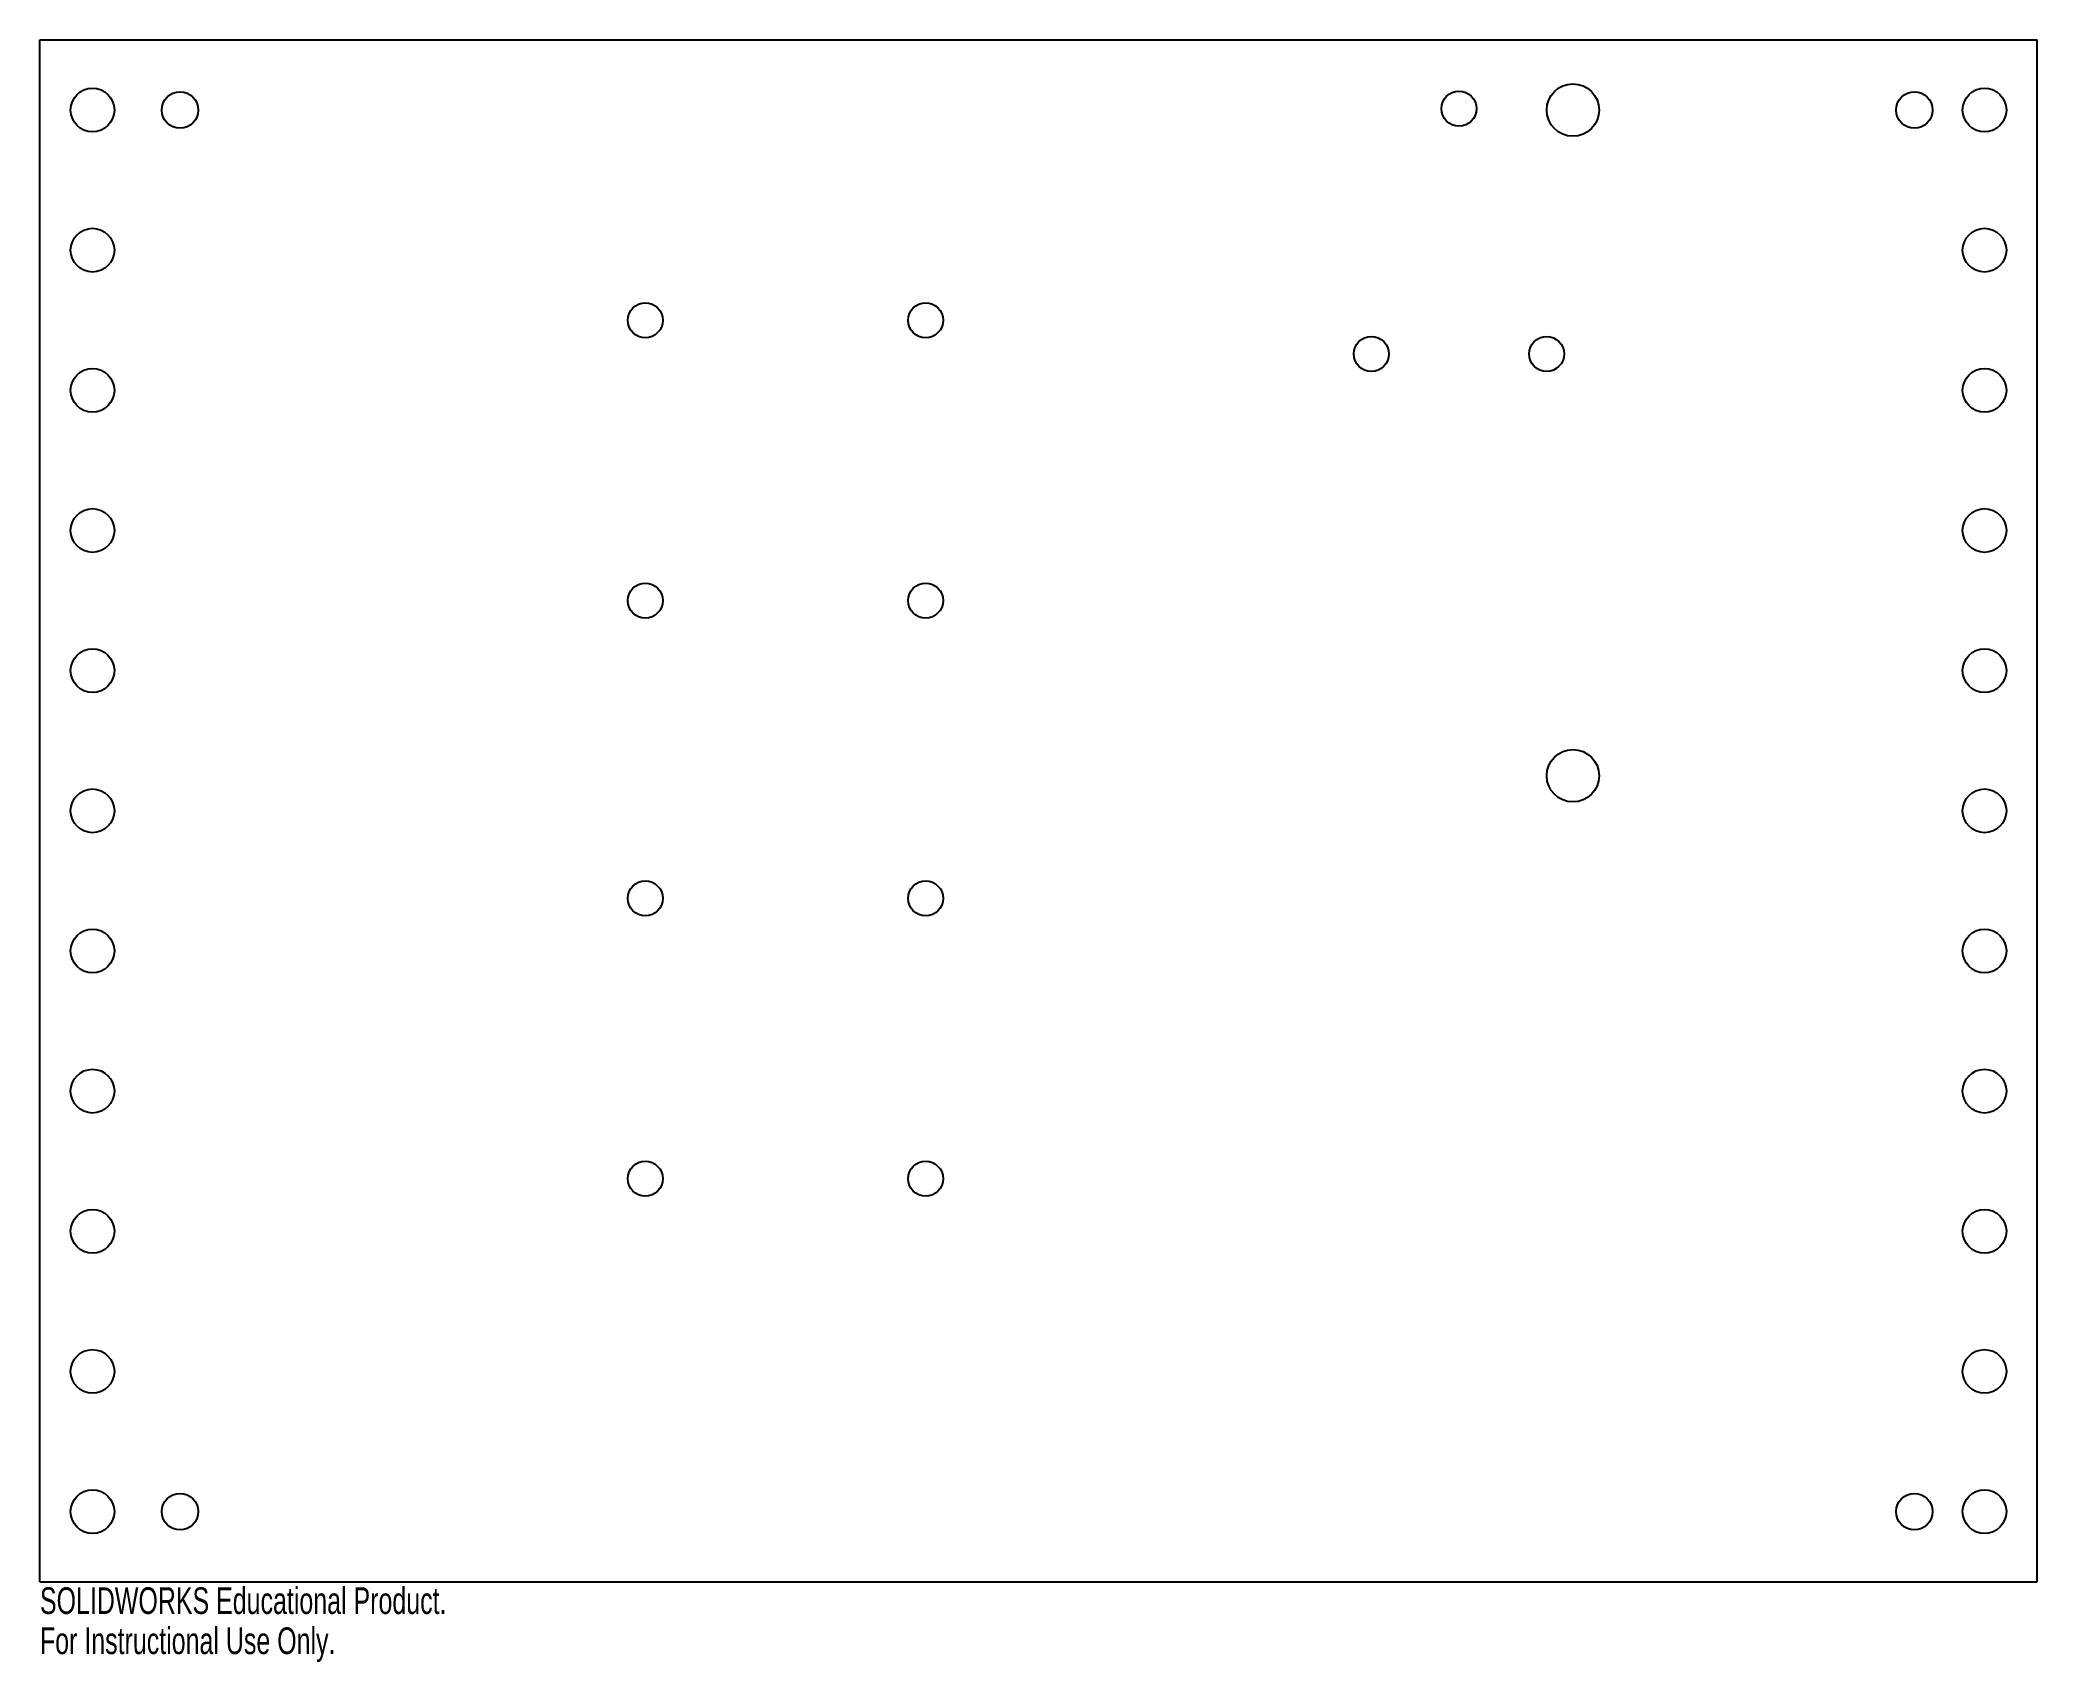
# Model space of a CAD drawing. Header units: inches. Extents: x 0 to 14.2, y -0.6 to 11.
import ezdxf

# ---------------------------------------------------------------- set-up
doc = ezdxf.new("R2010")
doc.units = ezdxf.units.IN
doc.header["$MEASUREMENT"] = 0
doc.styles.add('SLDTEXTSTYLE0', font='TXT', dxfattribs={"width": 0.7})

msp = doc.modelspace()

# ---------------------------------------------------------------- linework, layer by layer
at = {"color": 7, "linetype": 'Continuous', "lineweight": 25}
for p, q in [((0, 11), (14.25, 11)), ((0, 0), (0, 11)), ((14.25, 0), (14.25, 11)), ((0, 0), (14.25, 0))]:
    msp.add_line(p, q, dxfattribs=at)
for centre, radius in [((0.375, 10.5), 0.156), ((1, 10.5), 0.13), ((10.125, 10.51), 0.125), ((10.938, 10.5), 0.187), ((13.375, 10.5), 0.13), ((13.875, 10.5), 0.156), ((0.375, 9.5), 0.156), ((13.875, 9.5), 0.156), ((4.319, 9), 0.125), ((6.319, 9), 0.125), ((9.5, 8.76), 0.125), ((10.75, 8.76), 0.125), ((0.375, 8.5), 0.156), ((13.875, 8.5), 0.156), ((0.375, 7.5), 0.156), ((13.875, 7.5), 0.156), ((4.319, 7), 0.125), ((6.319, 7), 0.125), ((0.375, 6.5), 0.156), ((13.875, 6.5), 0.156), ((10.938, 5.75), 0.187), ((0.375, 5.5), 0.156), ((13.875, 5.5), 0.156), ((4.319, 4.875), 0.125), ((6.319, 4.875), 0.125), ((0.375, 4.5), 0.156), ((13.875, 4.5), 0.156), ((0.375, 3.5), 0.156), ((13.875, 3.5), 0.156), ((4.319, 2.875), 0.125), ((6.319, 2.875), 0.125), ((0.375, 2.5), 0.156), ((13.875, 2.5), 0.156), ((0.375, 1.5), 0.156), ((13.875, 1.5), 0.156), ((0.375, 0.5), 0.156), ((1, 0.5), 0.13), ((13.375, 0.5), 0.13), ((13.875, 0.5), 0.156)]:
    msp.add_circle(centre, radius, dxfattribs=at)

# ---------------------------------------------------------------- texts
at = {"color": 7, "linetype": 'Continuous', "char_height": 0.1903, "attachment_point": 1, "style": 'SLDTEXTSTYLE0'}
for s, insert in [('SOLIDWORKS Educational Product.', (0, -0.04)), ('For Instructional Use Only.', (0, -0.326))]:
    msp.add_mtext(s, dxfattribs=dict(at, insert=insert))

doc.saveas('drawing.dxf')
